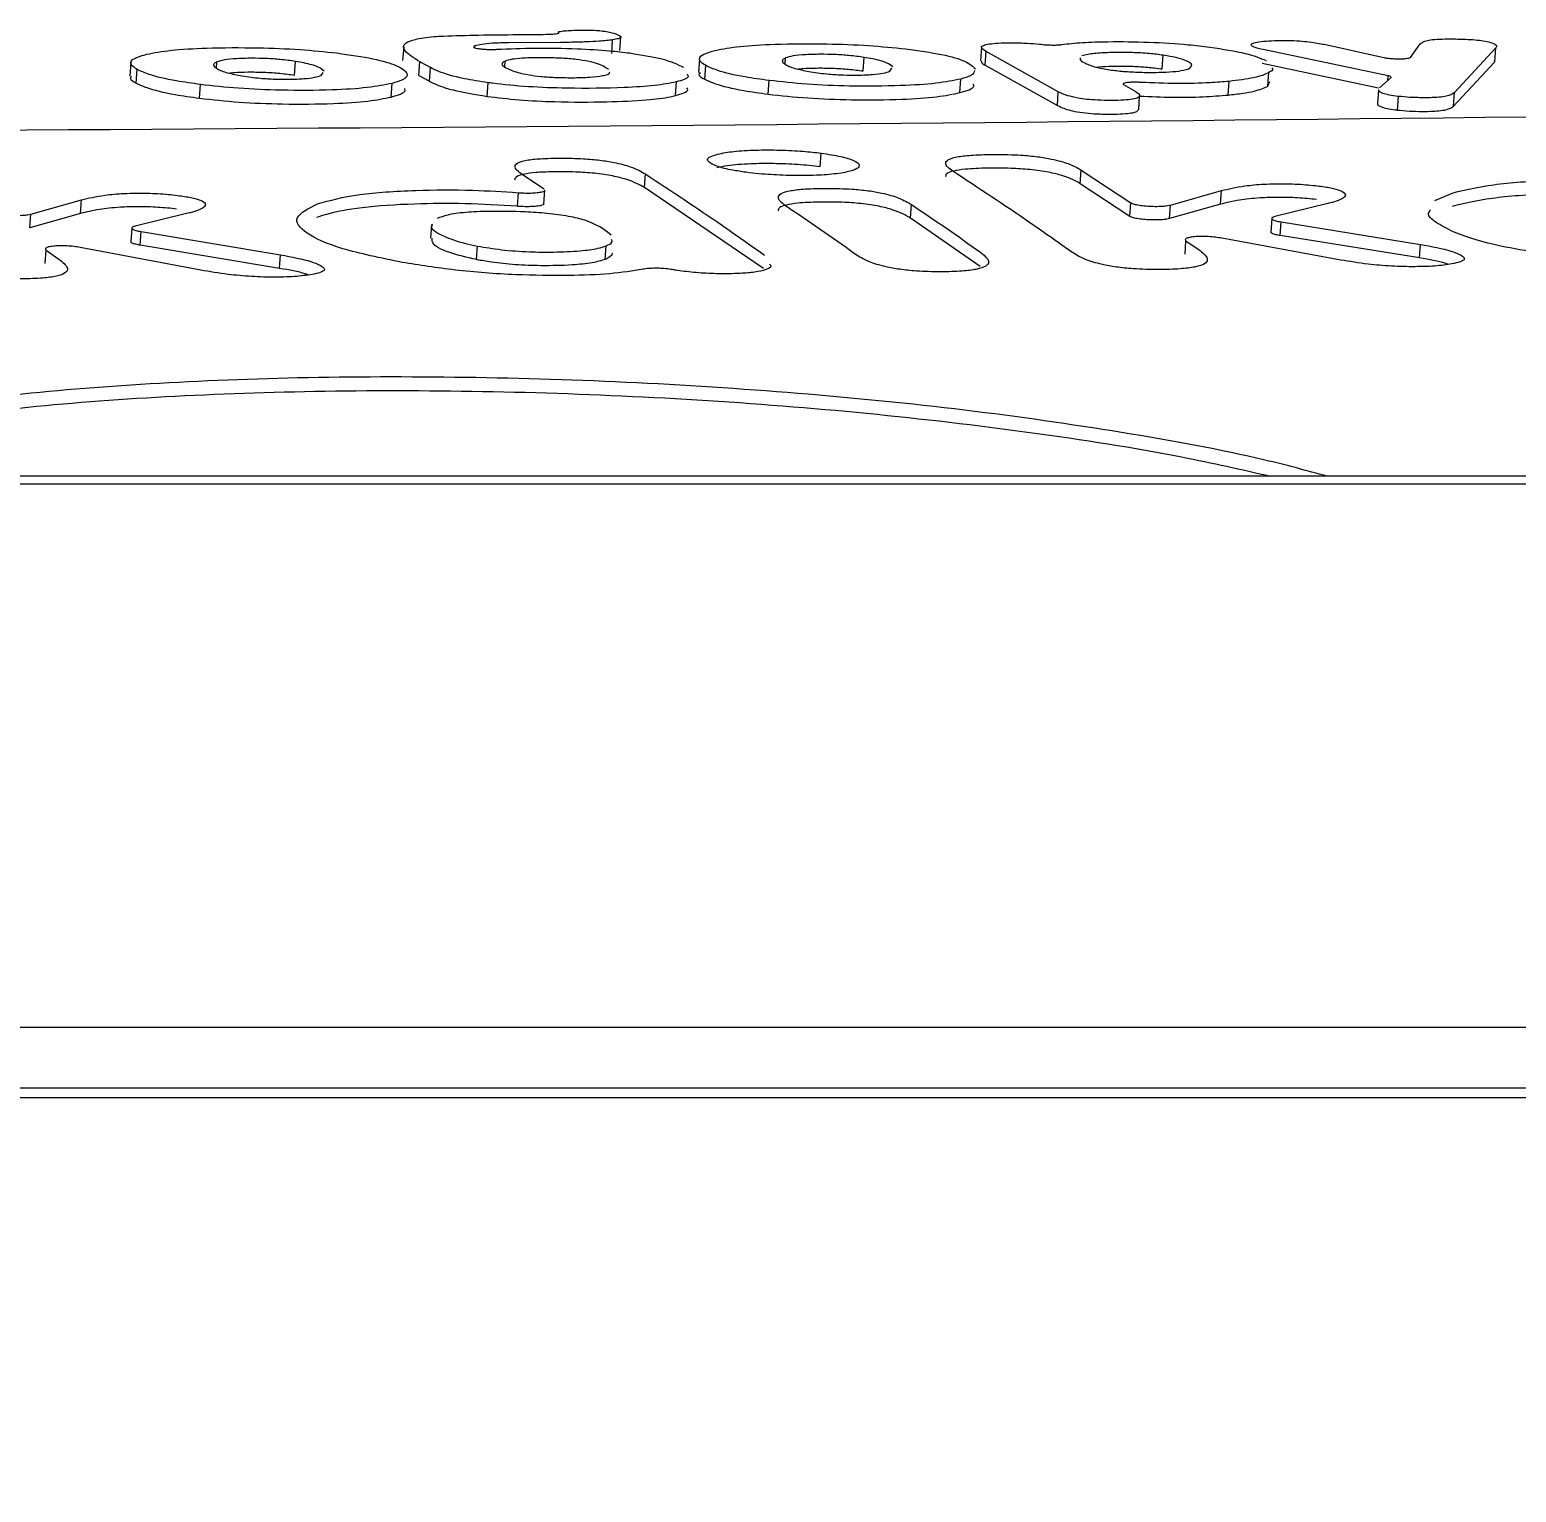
# Model space of a CAD drawing. Header units: millimetres. Extents: x -8327 to 9087, y -6583 to 5996.
# Drawn here: x 5981.99 to 6003.12, y 585.55 to 606.34 of the extents above; entities that cross this region are included whole.
import ezdxf

# ---------------------------------------------------------------- set-up
doc = ezdxf.new("R2010")
doc.units = ezdxf.units.MM
doc.layers.add('DIKOM_ОБЪЕКТ', color=7, linetype='Continuous')
doc.layers.add('DIKOM_РАЗМЕР_ОБЪЕКТА', color=7, linetype='Continuous')
doc.styles.add('style1', font='arial.ttf', dxfattribs={"width": 0.8})
doc.dimstyles.new('1-50', dxfattribs={"dimtxt": 300, "dimasz": 200, "dimexe": 100, "dimexo": 0, "dimgap": 100, "dimtad": 1, "dimtxsty": 'style1', "dimcen": 200, "dimclrd": 7, "dimclre": 7, "dimclrt": 7, "dimadec": 1, "dimazin": 2, "dimtfac": 1, "dimtmove": 0, "dimatfit": 2, "dimfxl": 0, "dimlwd": 25, "dimlwe": 18, "dimarcsym": 0})

# ---------------------------------------------------------------- blocks, each defined once
blk = doc.blocks.new('*D9')
at = {"layer": 'Defpoints', "color": 0, "transparency": 16777216}
for p in [(7087.366, 843.902), (-4957.594, 227.929), (7087.366, -4838.641)]:
    blk.add_point(p, dxfattribs=at)
at = {"layer": 'DIKOM_РАЗМЕР_ОБЪЕКТА', "color": 7, "lineweight": 18, "transparency": 16777216}
for p, q in [((7087.366, 843.902), (7087.366, -4938.641)), ((-4957.594, 227.929), (-4957.594, -4938.641))]:
    blk.add_line(p, q, dxfattribs=at)
at = {"layer": 'DIKOM_РАЗМЕР_ОБЪЕКТА', "color": 7, "lineweight": 25, "transparency": 16777216}
blk.add_line((-4757.594, -4838.641), (6887.366, -4838.641), dxfattribs=at)
at = {"layer": 'DIKOM_РАЗМЕР_ОБЪЕКТА', "color": 7, "transparency": 16777216}
for points in [[(-4757.594, -4805.308), (-4757.594, -4871.975), (-4957.594, -4838.641)], [(6887.366, -4805.308), (6887.366, -4871.975), (7087.366, -4838.641)]]:
    blk.add_solid(points, dxfattribs=at)
at = {"layer": 'DIKOM_РАЗМЕР_ОБЪЕКТА', "color": 7, "transparency": 16777216, "insert": (4098.945, -4585.469), "char_height": 300, "attachment_point": 5, "style": 'style1'}
blk.add_mtext('12040', dxfattribs=at)

msp = doc.modelspace()

# ---------------------------------------------------------------- linework, layer by layer
at = {"layer": 'DIKOM_ОБЪЕКТ', "color": 7, "linetype": 'Continuous', "lineweight": 15}
for p, q in [((5990.26, 606.003), (5990.273, 606.197)), ((5990.377, 606.044), (5990.391, 606.238)), ((5987.303, 606.098), (5987.288, 605.903)), ((5988.314, 606.084), (5988.316, 606.11)), ((5989.525, 606.16), (5988.796, 606.155)), ((5995.518, 606.091), (5995.504, 605.897)), ((5995.566, 605.837), (5995.581, 606.032)), ((5996.608, 605.46), (5995.581, 606.032)), ((6001.296, 605.686), (5999.519, 606.058)), ((6000.471, 606.115), (6001.236, 605.945)), ((6001.615, 605.948), (6001.752, 606.141)), ((6002.827, 606.081), (6002.241, 605.45)), ((6002.813, 605.886), (6002.827, 606.081)), ((5983.426, 605.873), (5983.412, 605.679)), ((5983.502, 605.581), (5983.516, 605.775)), ((5984.642, 605.796), (5984.649, 605.883)), ((5985.75, 605.696), (5985.764, 605.89)), ((5987.517, 605.692), (5987.531, 605.886)), ((5987.682, 605.803), (5987.531, 605.886)), ((5987.668, 605.608), (5987.682, 605.803)), ((5988.741, 605.811), (5988.747, 605.896)), ((5991.508, 605.928), (5991.495, 605.733)), ((5991.585, 605.636), (5991.598, 605.83)), ((5992.725, 605.852), (5992.731, 605.94)), ((5993.833, 605.754), (5993.847, 605.948)), ((5994.212, 605.751), (5994.243, 605.795)), ((5995.566, 605.837), (5996.594, 605.265)), ((5998.085, 605.783), (5998.1, 605.978)), ((5999.505, 605.863), (6001.158, 605.517)), ((6002.227, 605.256), (6002.813, 605.886)), ((6002.813, 605.886), (6002.807, 605.909)), ((5984.4, 605.367), (5984.414, 605.562)), ((5986.13, 605.691), (5986.16, 605.735)), ((5987.126, 605.384), (5987.14, 605.578)), ((5987.517, 605.692), (5987.668, 605.608)), ((5988.488, 605.393), (5988.502, 605.588)), ((5991.166, 605.404), (5991.18, 605.599)), ((5992.483, 605.424), (5992.497, 605.619)), ((5995.209, 605.446), (5995.223, 605.64)), ((5997.536, 605.561), (5997.7, 605.467)), ((5999.021, 605.412), (5999.035, 605.607)), ((5999.585, 605.537), (5999.599, 605.732)), ((5999.585, 605.537), (5999.614, 605.607)), ((6001.339, 605.66), (6001.172, 605.514)), ((6001.291, 605.618), (6001.296, 605.686)), ((6001.339, 605.66), (6001.34, 605.665)), ((5996.594, 605.265), (5996.608, 605.46)), ((5997.75, 605.208), (5997.764, 605.402)), ((6001.158, 605.488), (6001.144, 605.294)), ((6001.428, 605.199), (6001.441, 605.393)), ((6002.227, 605.256), (6002.241, 605.45)), ((5993.225, 604.392), (5993.239, 604.586)), ((5996.92, 604.152), (5996.934, 604.346)), ((5996.934, 604.346), (5997.639, 603.881)), ((5989.299, 604.075), (5988.992, 604.277)), ((5990.726, 604.096), (5990.74, 604.29)), ((5992.416, 602.945), (5990.726, 604.096)), ((5997.625, 603.687), (5996.92, 604.152)), ((5982.002, 603.719), (5982.724, 603.922)), ((5982.71, 603.728), (5982.724, 603.922)), ((5988.919, 603.831), (5988.933, 604.024)), ((5989.296, 603.866), (5989.31, 604.06)), ((5997.625, 603.687), (5997.639, 603.881)), ((5998.203, 603.849), (5998.926, 604.053)), ((5998.912, 603.859), (5998.926, 604.053)), ((6001.958, 603.915), (6002.221, 604.024)), ((5982.71, 603.728), (5981.988, 603.525)), ((5981.988, 603.525), (5982.002, 603.719)), ((5984.236, 603.731), (5983.485, 603.548)), ((5994.509, 603.661), (5994.522, 603.855)), ((5995.499, 602.974), (5994.509, 603.661)), ((5998.912, 603.859), (5998.189, 603.655)), ((5998.189, 603.655), (5998.203, 603.849)), ((6000.438, 603.87), (5999.687, 603.685)), ((5983.439, 603.522), (5983.425, 603.329)), ((5983.559, 603.277), (5983.572, 603.471)), ((5983.572, 603.471), (5985.552, 603.142)), ((5987.699, 603.573), (5987.686, 603.379)), ((5990.202, 603.462), (5990.114, 603.523)), ((5990.253, 603.418), (5990.202, 603.462)), ((5999.641, 603.659), (5999.627, 603.465)), ((5999.76, 603.414), (5999.774, 603.608)), ((5999.774, 603.608), (6001.755, 603.289)), ((5984.422, 602.923), (5982.705, 603.247)), ((5985.538, 602.948), (5983.559, 603.277)), ((5988.339, 603.072), (5988.353, 603.265)), ((5990.169, 603.076), (5990.183, 603.269)), ((5998.409, 603.148), (5998.422, 603.342)), ((5998.422, 603.342), (5998.624, 603.2)), ((6000.625, 603.067), (5998.907, 603.381)), ((6001.741, 603.096), (5999.76, 603.414)), ((6001.741, 603.096), (6001.755, 603.289)), ((5982.207, 603.016), (5982.221, 603.209)), ((5982.221, 603.209), (5982.422, 603.066)), ((5985.538, 602.948), (5985.552, 603.142)), ((6024.794, 599.994), (5959.603, 599.994)), ((6024.893, 599.88), (5959.752, 599.88)), ((5852.742, 592.159), (6131.05, 592.159)), ((6131.049, 591.292), (5853.378, 591.292)), ((6131.049, 591.157), (5853.636, 591.157))]:
    msp.add_line(p, q, dxfattribs=at)
for points, knots in [([(5987.531, 605.886), (5987.447, 605.938), (5987.298, 606.029), (5987.286, 606.137), (5987.449, 606.206), (5987.658, 606.238), (5987.822, 606.249), (5987.867, 606.251)], [0, 0, 0, 0, 0.3654686, 0.650011, 0.7960089, 0.9434514, 1, 1, 1, 1]), ([(5987.867, 606.251), (5988.034, 606.257), (5988.376, 606.267), (5988.832, 606.271), (5989.168, 606.273), (5989.34, 606.276), (5989.431, 606.279), (5989.459, 606.282), (5989.467, 606.283)], [0, 0, 0, 0, 0.320637, 0.659017, 0.827732, 0.929925, 0.980457, 1, 1, 1, 1]), ([(5989.467, 606.283), (5989.482, 606.285), (5989.506, 606.289), (5989.514, 606.299), (5989.49, 606.309), (5989.536, 606.32), (5989.584, 606.324), (5989.614, 606.327)], [0, 0, 0, 0, 0.180777, 0.298697, 0.531334, 0.703003, 1, 1, 1, 1]), ([(5989.614, 606.327), (5989.682, 606.331), (5989.782, 606.337), (5989.935, 606.337), (5990.044, 606.332), (5990.147, 606.322), (5990.258, 606.302), (5990.326, 606.279), (5990.381, 606.255), (5990.4, 606.234), (5990.359, 606.213), (5990.301, 606.203), (5990.273, 606.197)], [0, 0, 0, 0, 0.154485, 0.231514, 0.297137, 0.362525, 0.450249, 0.610236, 0.682862, 0.793088, 0.900867, 1, 1, 1, 1]), ([(5990.273, 606.197), (5990.245, 606.193), (5990.188, 606.185), (5990.063, 606.175), (5989.959, 606.17), (5989.896, 606.168)], [0, 0, 0, 0, 0.279633, 0.558663, 1, 1, 1, 1]), ([(6001.752, 606.141), (6001.767, 606.154), (6001.79, 606.175), (6001.892, 606.197), (6002.023, 606.209), (6002.212, 606.21), (6002.4, 606.207), (6002.567, 606.195), (6002.689, 606.178), (6002.792, 606.151), (6002.85, 606.117), (6002.834, 606.092), (6002.827, 606.081)], [0, 0, 0, 0, 0.1461, 0.226016, 0.306738, 0.393002, 0.509498, 0.578174, 0.646992, 0.735711, 0.87263, 1, 1, 1, 1]), ([(5983.516, 605.775), (5983.484, 605.797), (5983.4, 605.853), (5983.435, 605.93), (5983.589, 605.975), (5983.649, 605.992)], [0, 0, 0, 0, 0.272843, 0.718119, 1, 1, 1, 1]), ([(5983.649, 605.992), (5983.756, 606.013), (5983.97, 606.054), (5984.537, 606.086), (5985.174, 606.089), (5985.835, 606.064), (5986.183, 606.028), (5986.355, 606.01)], [0, 0, 0, 0, 0.191473, 0.38329, 0.626817, 0.815859, 1, 1, 1, 1]), ([(5986.355, 606.01), (5986.538, 605.984), (5986.902, 605.932), (5987.228, 605.829), (5987.383, 605.724), (5987.331, 605.636), (5987.19, 605.594), (5987.14, 605.578)], [0, 0, 0, 0, 0.216479, 0.432715, 0.66817, 0.881493, 1, 1, 1, 1]), ([(5988.297, 606.097), (5988.297, 606.096), (5988.294, 606.093), (5988.308, 606.085), (5988.344, 606.076), (5988.4, 606.067), (5988.468, 606.062), (5988.54, 606.059), (5988.594, 606.06), (5988.62, 606.062), (5988.627, 606.062)], [0, 0, 0, 0, 0.020849, 0.175524, 0.330732, 0.485669, 0.64009, 0.794369, 0.946311, 1, 1, 1, 1]), ([(5988.316, 606.11), (5988.315, 606.109), (5988.312, 606.108), (5988.307, 606.106), (5988.304, 606.104), (5988.302, 606.103)], [0, 0, 0, 0, 0.251685, 0.502884, 1, 1, 1, 1]), ([(5988.796, 606.155), (5988.717, 606.153), (5988.571, 606.151), (5988.402, 606.134), (5988.345, 606.118), (5988.316, 606.11)], [0, 0, 0, 0, 0.372422, 0.682059, 1, 1, 1, 1]), ([(5988.627, 606.062), (5988.806, 606.07), (5989.162, 606.084), (5989.727, 606.075), (5990.196, 606.048), (5990.425, 606.021), (5990.519, 606.01)], [0, 0, 0, 0, 0.300255, 0.597489, 0.834475, 1, 1, 1, 1]), ([(5989.896, 606.168), (5989.863, 606.166), (5989.798, 606.164), (5989.674, 606.161), (5989.582, 606.16), (5989.525, 606.16)], [0, 0, 0, 0, 0.275213, 0.55088, 1, 1, 1, 1]), ([(5990.519, 606.01), (5990.678, 605.984), (5991.048, 605.924), (5991.196, 605.849), (5991.28, 605.807)], [0, 0, 0, 0, 0.4274819, 1, 1, 1, 1]), ([(5991.598, 605.83), (5991.567, 605.851), (5991.482, 605.907), (5991.517, 605.984), (5991.672, 606.029), (5991.732, 606.047)], [0, 0, 0, 0, 0.2728, 0.718056, 1, 1, 1, 1]), ([(5991.732, 606.047), (5991.839, 606.067), (5992.053, 606.108), (5992.619, 606.141), (5993.256, 606.145), (5993.917, 606.121), (5994.266, 606.086), (5994.438, 606.068)], [0, 0, 0, 0, 0.191451, 0.383124, 0.626649, 0.815693, 1, 1, 1, 1]), ([(5993.847, 605.948), (5993.779, 605.958), (5993.654, 605.975), (5993.43, 605.989), (5993.216, 605.993), (5993.005, 605.987), (5992.823, 605.969), (5992.762, 605.95), (5992.731, 605.94)], [0, 0, 0, 0, 0.185535, 0.335207, 0.484748, 0.646338, 0.820448, 1, 1, 1, 1]), ([(5994.438, 606.068), (5994.62, 606.043), (5994.983, 605.992), (5995.321, 605.89), (5995.393, 605.819), (5995.431, 605.783)], [0, 0, 0, 0, 0.324063, 0.64764, 1, 1, 1, 1]), ([(5995.581, 606.032), (5995.548, 606.052), (5995.502, 606.082), (5995.534, 606.118), (5995.615, 606.139), (5995.762, 606.152), (5995.95, 606.157), (5996.158, 606.151), (5996.3, 606.14), (5996.366, 606.133), (5996.379, 606.131)], [0, 0, 0, 0, 0.261932, 0.378413, 0.496001, 0.597876, 0.727018, 0.859311, 0.971577, 1, 1, 1, 1]), ([(5996.379, 606.131), (5996.4, 606.129), (5996.442, 606.125), (5996.515, 606.123), (5996.583, 606.123), (5996.63, 606.126), (5996.651, 606.129), (5996.657, 606.13)], [0, 0, 0, 0, 0.226681, 0.454871, 0.682532, 0.908045, 1, 1, 1, 1]), ([(5996.657, 606.13), (5996.749, 606.141), (5996.933, 606.162), (5997.371, 606.174), (5997.893, 606.169), (5998.402, 606.137), (5998.662, 606.105), (5998.762, 606.093)], [0, 0, 0, 0, 0.1721923, 0.3435347, 0.5967337, 0.8450979, 1, 1, 1, 1]), ([(5998.1, 605.978), (5998.035, 605.987), (5997.905, 606.004), (5997.671, 606.017), (5997.438, 606.019), (5997.213, 606.012), (5997.031, 605.994), (5996.969, 605.975), (5996.943, 605.968)], [0, 0, 0, 0, 0.170832, 0.342637, 0.490694, 0.667396, 0.860446, 1, 1, 1, 1]), ([(5998.762, 606.093), (5998.945, 606.065), (5999.311, 606.008), (5999.477, 605.938), (5999.56, 605.903)], [0, 0, 0, 0, 0.500613, 1, 1, 1, 1]), ([(5999.519, 606.058), (5999.472, 606.069), (5999.384, 606.091), (5999.337, 606.123), (5999.366, 606.15), (5999.453, 606.17), (5999.59, 606.184), (5999.707, 606.187), (5999.762, 606.188)], [0, 0, 0, 0, 0.214069, 0.398226, 0.548324, 0.69821, 0.856997, 1, 1, 1, 1]), ([(5999.762, 606.188), (5999.798, 606.188), (5999.888, 606.188), (6000.037, 606.183), (6000.13, 606.173), (6000.175, 606.168)], [0, 0, 0, 0, 0.2602835, 0.6436139, 1, 1, 1, 1]), ([(6000.175, 606.168), (6000.215, 606.163), (6000.291, 606.152), (6000.385, 606.133), (6000.442, 606.121), (6000.471, 606.115)], [0, 0, 0, 0, 0.346262, 0.672363, 1, 1, 1, 1]), ([(5984.414, 605.562), (5984.297, 605.578), (5983.999, 605.62), (5983.687, 605.695), (5983.567, 605.752), (5983.516, 605.775)], [0, 0, 0, 0, 0.274972, 0.695128, 1, 1, 1, 1]), ([(5984.649, 605.883), (5984.633, 605.875), (5984.601, 605.858), (5984.597, 605.825), (5984.633, 605.8), (5984.655, 605.784)], [0, 0, 0, 0, 0.278916, 0.55392, 1, 1, 1, 1]), ([(5985.764, 605.89), (5985.696, 605.9), (5985.572, 605.918), (5985.347, 605.932), (5985.133, 605.936), (5984.922, 605.931), (5984.74, 605.913), (5984.68, 605.893), (5984.649, 605.883)], [0, 0, 0, 0, 0.185494, 0.335173, 0.484721, 0.646303, 0.820461, 1, 1, 1, 1]), ([(5984.655, 605.784), (5984.674, 605.775), (5984.713, 605.756), (5984.818, 605.721), (5984.935, 605.698), (5985.008, 605.684)], [0, 0, 0, 0, 0.27283, 0.54608, 1, 1, 1, 1]), ([(5986.171, 605.751), (5986.148, 605.772), (5986.104, 605.812), (5985.94, 605.86), (5985.805, 605.883), (5985.764, 605.89)], [0, 0, 0, 0, 0.426702, 0.826572, 1, 1, 1, 1]), ([(5988.502, 605.588), (5988.384, 605.606), (5988.081, 605.654), (5987.827, 605.731), (5987.719, 605.785), (5987.682, 605.803)], [0, 0, 0, 0, 0.295109, 0.75986, 1, 1, 1, 1]), ([(5988.747, 605.896), (5988.731, 605.887), (5988.7, 605.871), (5988.696, 605.839), (5988.731, 605.816), (5988.753, 605.801)], [0, 0, 0, 0, 0.285987, 0.553701, 1, 1, 1, 1]), ([(5990.216, 605.775), (5990.176, 605.802), (5990.117, 605.842), (5989.939, 605.891), (5989.766, 605.919), (5989.55, 605.937), (5989.294, 605.944), (5989.054, 605.941), (5988.866, 605.926), (5988.784, 605.909), (5988.754, 605.898), (5988.747, 605.896)], [0, 0, 0, 0, 0.245621, 0.360542, 0.45742, 0.555037, 0.658929, 0.792778, 0.882335, 0.971946, 1, 1, 1, 1]), ([(5988.753, 605.801), (5988.802, 605.777), (5988.876, 605.742), (5989.064, 605.7), (5989.245, 605.676), (5989.464, 605.661), (5989.708, 605.657), (5989.953, 605.664), (5990.098, 605.681), (5990.154, 605.693), (5990.166, 605.695)], [0, 0, 0, 0, 0.24118, 0.362706, 0.465782, 0.569097, 0.697224, 0.832004, 0.964252, 1, 1, 1, 1]), ([(5992.497, 605.619), (5992.379, 605.635), (5992.081, 605.676), (5991.769, 605.751), (5991.649, 605.807), (5991.598, 605.83)], [0, 0, 0, 0, 0.2748814, 0.695196, 1, 1, 1, 1]), ([(5992.731, 605.94), (5992.716, 605.931), (5992.684, 605.914), (5992.68, 605.881), (5992.716, 605.856), (5992.738, 605.841)], [0, 0, 0, 0, 0.278909, 0.553893, 1, 1, 1, 1]), ([(5992.738, 605.841), (5992.757, 605.832), (5992.796, 605.813), (5992.901, 605.778), (5993.018, 605.756), (5993.09, 605.742)], [0, 0, 0, 0, 0.272837, 0.54609, 1, 1, 1, 1]), ([(5992.903, 605.782), (5992.928, 605.784), (5993, 605.793), (5993.175, 605.798), (5993.398, 605.796), (5993.639, 605.781), (5993.767, 605.763), (5993.833, 605.754)], [0, 0, 0, 0, 0.10396, 0.307318, 0.53076, 0.758985, 1, 1, 1, 1]), ([(5994.254, 605.811), (5994.231, 605.831), (5994.187, 605.871), (5994.023, 605.919), (5993.888, 605.941), (5993.847, 605.948)], [0, 0, 0, 0, 0.426654, 0.826596, 1, 1, 1, 1]), ([(5995.512, 605.897), (5995.515, 605.883), (5995.518, 605.864), (5995.554, 605.844), (5995.566, 605.837)], [0, 0, 0, 0, 0.671872, 1, 1, 1, 1]), ([(5996.921, 605.939), (5996.919, 605.936), (5996.9, 605.913), (5996.95, 605.887), (5996.996, 605.864)], [0, 0, 0, 0, 0.093672, 1, 1, 1, 1]), ([(5996.996, 605.864), (5997.015, 605.854), (5997.053, 605.835), (5997.155, 605.803), (5997.269, 605.783), (5997.338, 605.771)], [0, 0, 0, 0, 0.2888268, 0.5721661, 1, 1, 1, 1]), ([(5997.143, 605.81), (5997.2, 605.814), (5997.324, 605.823), (5997.55, 605.825), (5997.778, 605.817), (5997.958, 605.802), (5998.049, 605.788), (5998.085, 605.783)], [0, 0, 0, 0, 0.208298, 0.450583, 0.657876, 0.865657, 1, 1, 1, 1]), ([(5997.338, 605.771), (5997.402, 605.763), (5997.529, 605.747), (5997.78, 605.734), (5998.024, 605.733), (5998.245, 605.743), (5998.388, 605.762), (5998.437, 605.778), (5998.458, 605.785)], [0, 0, 0, 0, 0.167345, 0.3352114, 0.5391226, 0.705786, 0.8733605, 1, 1, 1, 1]), ([(5998.458, 605.785), (5998.482, 605.803), (5998.536, 605.844), (5998.425, 605.906), (5998.257, 605.953), (5998.134, 605.972), (5998.1, 605.978)], [0, 0, 0, 0, 0.283587, 0.639536, 0.900203, 1, 1, 1, 1]), ([(5999.641, 605.801), (5999.647, 605.795), (5999.671, 605.771), (5999.63, 605.749), (5999.599, 605.732)], [0, 0, 0, 0, 0.231738, 1, 1, 1, 1]), ([(6001.236, 605.945), (6001.252, 605.942), (6001.283, 605.936), (6001.35, 605.93), (6001.421, 605.927), (6001.491, 605.927), (6001.551, 605.931), (6001.595, 605.937), (6001.612, 605.944), (6001.615, 605.948), (6001.615, 605.948)], [0, 0, 0, 0, 0.139119, 0.279714, 0.419806, 0.558376, 0.697272, 0.835698, 0.974899, 1, 1, 1, 1]), ([(5983.433, 605.677), (5983.426, 605.669), (5983.398, 605.638), (5983.458, 605.605), (5983.502, 605.581)], [0, 0, 0, 0, 0.262383, 1, 1, 1, 1]), ([(5983.502, 605.581), (5983.547, 605.56), (5983.664, 605.504), (5983.97, 605.428), (5984.281, 605.384), (5984.4, 605.367)], [0, 0, 0, 0, 0.27427, 0.721855, 1, 1, 1, 1]), ([(5987.14, 605.578), (5987.032, 605.556), (5986.816, 605.513), (5986.25, 605.478), (5985.612, 605.475), (5984.946, 605.502), (5984.591, 605.542), (5984.414, 605.562)], [0, 0, 0, 0, 0.191344, 0.383092, 0.622006, 0.812535, 1, 1, 1, 1]), ([(5984.818, 605.725), (5984.843, 605.728), (5984.916, 605.737), (5985.092, 605.741), (5985.315, 605.739), (5985.556, 605.723), (5985.684, 605.705), (5985.75, 605.696)], [0, 0, 0, 0, 0.107063, 0.309755, 0.532423, 0.75987, 1, 1, 1, 1]), ([(5985.008, 605.684), (5985.09, 605.672), (5985.228, 605.652), (5985.472, 605.637), (5985.688, 605.635), (5985.891, 605.643), (5986.051, 605.663), (5986.103, 605.682), (5986.13, 605.691)], [0, 0, 0, 0, 0.219571, 0.366015, 0.512047, 0.678116, 0.835799, 1, 1, 1, 1]), ([(5987.668, 605.608), (5987.714, 605.586), (5987.8, 605.544), (5988.039, 605.468), (5988.313, 605.423), (5988.488, 605.393)], [0, 0, 0, 0, 0.293321, 0.549713, 1, 1, 1, 1]), ([(5991.18, 605.599), (5991.085, 605.58), (5990.896, 605.543), (5990.35, 605.51), (5989.728, 605.502), (5989.069, 605.526), (5988.695, 605.561), (5988.524, 605.585), (5988.502, 605.588)], [0, 0, 0, 0, 0.17018, 0.3399, 0.616109, 0.794902, 0.974686, 1, 1, 1, 1]), ([(5990.166, 605.695), (5990.196, 605.704), (5990.24, 605.718), (5990.229, 605.734), (5990.226, 605.739)], [0, 0, 0, 0, 0.6746582, 1, 1, 1, 1]), ([(5991.328, 605.709), (5991.339, 605.696), (5991.373, 605.656), (5991.259, 605.622), (5991.18, 605.599)], [0, 0, 0, 0, 0.313772, 1, 1, 1, 1]), ([(5991.516, 605.731), (5991.509, 605.723), (5991.48, 605.693), (5991.54, 605.66), (5991.585, 605.636)], [0, 0, 0, 0, 0.262316, 1, 1, 1, 1]), ([(5991.585, 605.636), (5991.629, 605.615), (5991.747, 605.559), (5992.053, 605.484), (5992.364, 605.441), (5992.483, 605.424)], [0, 0, 0, 0, 0.274313, 0.721927, 1, 1, 1, 1]), ([(5995.223, 605.64), (5995.116, 605.618), (5994.9, 605.574), (5994.333, 605.539), (5993.695, 605.534), (5993.029, 605.561), (5992.674, 605.6), (5992.497, 605.619)], [0, 0, 0, 0, 0.191293, 0.383005, 0.621878, 0.812529, 1, 1, 1, 1]), ([(5993.09, 605.742), (5993.173, 605.73), (5993.311, 605.71), (5993.555, 605.696), (5993.771, 605.694), (5993.974, 605.702), (5994.133, 605.722), (5994.186, 605.741), (5994.212, 605.751)], [0, 0, 0, 0, 0.21959, 0.366026, 0.512377, 0.678108, 0.835762, 1, 1, 1, 1]), ([(5995.209, 605.446), (5995.303, 605.474), (5995.428, 605.511), (5995.404, 605.556), (5995.397, 605.567)], [0, 0, 0, 0, 0.752008, 1, 1, 1, 1]), ([(5995.416, 605.762), (5995.41, 605.736), (5995.402, 605.692), (5995.276, 605.655), (5995.223, 605.64)], [0, 0, 0, 0, 0.584271, 1, 1, 1, 1]), ([(5997.781, 605.592), (5997.758, 605.593), (5997.711, 605.596), (5997.642, 605.594), (5997.584, 605.59), (5997.544, 605.583), (5997.525, 605.573), (5997.529, 605.566), (5997.535, 605.562), (5997.536, 605.561)], [0, 0, 0, 0, 0.163636, 0.327606, 0.49163, 0.655172, 0.819811, 0.985404, 1, 1, 1, 1]), ([(5999.035, 605.607), (5998.947, 605.599), (5998.73, 605.581), (5998.294, 605.57), (5997.954, 605.585), (5997.781, 605.592)], [0, 0, 0, 0, 0.247964, 0.61633, 1, 1, 1, 1]), ([(5999.599, 605.732), (5999.573, 605.718), (5999.521, 605.692), (5999.355, 605.646), (5999.16, 605.622), (5999.035, 605.607)], [0, 0, 0, 0, 0.264441, 0.525824, 1, 1, 1, 1]), ([(6001.34, 605.67), (6001.334, 605.673), (6001.326, 605.679), (6001.304, 605.684), (6001.296, 605.686)], [0, 0, 0, 0, 0.6426071, 1, 1, 1, 1]), ([(6031.697, 605.475), (6019.059, 605.296), (5993.785, 604.936), (5955.895, 604.788), (5918.022, 604.947), (5892.793, 605.314), (5880.179, 605.497)], [0, 0, 0, 0, 0.249967, 0.49993, 0.749966, 1, 1, 1, 1]), ([(5984.4, 605.367), (5984.584, 605.347), (5984.952, 605.306), (5985.632, 605.28), (5986.27, 605.285), (5986.817, 605.321), (5987.025, 605.363), (5987.126, 605.384)], [0, 0, 0, 0, 0.194962, 0.39024, 0.628854, 0.818564, 1, 1, 1, 1]), ([(5987.126, 605.384), (5987.22, 605.412), (5987.345, 605.45), (5987.32, 605.494), (5987.314, 605.505)], [0, 0, 0, 0, 0.752064, 1, 1, 1, 1]), ([(5988.488, 605.393), (5988.636, 605.375), (5988.933, 605.34), (5989.538, 605.311), (5990.164, 605.311), (5990.737, 605.336), (5991.037, 605.374), (5991.142, 605.399), (5991.166, 605.404)], [0, 0, 0, 0, 0.166599, 0.333061, 0.577755, 0.785332, 0.951582, 1, 1, 1, 1]), ([(5991.166, 605.404), (5991.253, 605.431), (5991.365, 605.465), (5991.334, 605.505), (5991.328, 605.514)], [0, 0, 0, 0, 0.7763626, 1, 1, 1, 1]), ([(5992.483, 605.424), (5992.667, 605.404), (5993.035, 605.365), (5993.715, 605.339), (5994.353, 605.346), (5994.901, 605.382), (5995.108, 605.425), (5995.209, 605.446)], [0, 0, 0, 0, 0.194966, 0.390385, 0.628977, 0.818656, 1, 1, 1, 1]), ([(5997.7, 605.467), (5997.733, 605.445), (5997.78, 605.413), (5997.749, 605.374), (5997.675, 605.352), (5997.537, 605.338), (5997.362, 605.334), (5997.177, 605.337), (5997.01, 605.35), (5996.86, 605.372), (5996.709, 605.409), (5996.646, 605.44), (5996.608, 605.46)], [0, 0, 0, 0, 0.19045, 0.269776, 0.349964, 0.42035, 0.503975, 0.592267, 0.660082, 0.72752, 0.834044, 1, 1, 1, 1]), ([(5997.767, 605.398), (5997.921, 605.391), (5998.227, 605.377), (5998.67, 605.384), (5998.907, 605.403), (5999.021, 605.412)], [0, 0, 0, 0, 0.3414, 0.680937, 1, 1, 1, 1]), ([(5999.021, 605.412), (5999.093, 605.42), (5999.234, 605.436), (5999.449, 605.476), (5999.531, 605.513), (5999.585, 605.537)], [0, 0, 0, 0, 0.26479, 0.517416, 1, 1, 1, 1]), ([(6001.441, 605.393), (6001.395, 605.399), (6001.303, 605.411), (6001.205, 605.439), (6001.155, 605.466), (6001.163, 605.483), (6001.166, 605.488)], [0, 0, 0, 0, 0.24561, 0.49086, 0.843894, 1, 1, 1, 1]), ([(6002.241, 605.45), (6002.221, 605.434), (6002.192, 605.411), (6002.082, 605.387), (6001.965, 605.375), (6001.8, 605.373), (6001.618, 605.376), (6001.496, 605.388), (6001.441, 605.393)], [0, 0, 0, 0, 0.281058, 0.413923, 0.548265, 0.66325, 0.851223, 1, 1, 1, 1]), ([(5996.594, 605.265), (5996.638, 605.243), (5996.702, 605.211), (5996.869, 605.173), (5997.026, 605.152), (5997.217, 605.141), (5997.399, 605.14), (5997.56, 605.146), (5997.667, 605.16), (5997.738, 605.18), (5997.744, 605.198), (5997.747, 605.208)], [0, 0, 0, 0, 0.233239, 0.336141, 0.440201, 0.530322, 0.643841, 0.735501, 0.813064, 0.890479, 1, 1, 1, 1]), ([(6001.146, 605.294), (6001.145, 605.292), (6001.138, 605.278), (6001.172, 605.252), (6001.267, 605.222), (6001.362, 605.206), (6001.418, 605.2), (6001.428, 605.199)], [0, 0, 0, 0, 0.044647, 0.441115, 0.713388, 0.95329, 1, 1, 1, 1]), ([(6001.428, 605.199), (6001.483, 605.194), (6001.595, 605.183), (6001.772, 605.179), (6001.929, 605.18), (6002.057, 605.191), (6002.175, 605.215), (6002.206, 605.24), (6002.227, 605.256)], [0, 0, 0, 0, 0.152818, 0.305221, 0.446403, 0.561009, 0.708861, 1, 1, 1, 1]), ([(5988.992, 604.277), (5988.937, 604.318), (5988.859, 604.377), (5988.91, 604.448), (5989.03, 604.487), (5989.254, 604.511), (5989.537, 604.518), (5989.833, 604.511), (5990.097, 604.488), (5990.337, 604.449), (5990.578, 604.382), (5990.679, 604.325), (5990.74, 604.29)], [0, 0, 0, 0, 0.1955764, 0.2749722, 0.3551384, 0.4261794, 0.5089552, 0.5960735, 0.6619722, 0.7276724, 0.8351129, 1, 1, 1, 1]), ([(5991.665, 604.443), (5991.649, 604.455), (5991.609, 604.487), (5991.636, 604.534), (5991.728, 604.561), (5991.769, 604.573)], [0, 0, 0, 0, 0.266256, 0.667048, 1, 1, 1, 1]), ([(5991.769, 604.573), (5991.839, 604.587), (5991.979, 604.615), (5992.3, 604.632), (5992.643, 604.633), (5992.972, 604.617), (5993.155, 604.596), (5993.239, 604.586)], [0, 0, 0, 0, 0.2141004, 0.4290851, 0.6373088, 0.834837, 1, 1, 1, 1]), ([(5993.239, 604.586), (5993.337, 604.571), (5993.532, 604.541), (5993.711, 604.483), (5993.794, 604.422), (5993.763, 604.365), (5993.615, 604.315), (5993.371, 604.28), (5993.044, 604.266), (5992.699, 604.269), (5992.393, 604.287), (5992.229, 604.307), (5992.169, 604.314)], [0, 0, 0, 0, 0.10555, 0.211374, 0.316585, 0.419164, 0.521563, 0.632067, 0.732074, 0.83784, 0.940033, 1, 1, 1, 1]), ([(5995.109, 604.328), (5995.057, 604.368), (5994.982, 604.425), (5995.032, 604.496), (5995.165, 604.538), (5995.407, 604.563), (5995.718, 604.571), (5996.043, 604.563), (5996.319, 604.537), (5996.561, 604.496), (5996.784, 604.431), (5996.88, 604.376), (5996.934, 604.346)], [0, 0, 0, 0, 0.182826, 0.266414, 0.350954, 0.42338, 0.514619, 0.610539, 0.676833, 0.742869, 0.855538, 1, 1, 1, 1]), ([(5990.726, 604.096), (5990.655, 604.137), (5990.552, 604.194), (5990.283, 604.263), (5990.034, 604.301), (5989.729, 604.321), (5989.438, 604.323), (5989.182, 604.313), (5989.007, 604.289), (5988.892, 604.253), (5988.882, 604.222), (5988.877, 604.203)], [0, 0, 0, 0, 0.235591, 0.33792, 0.441284, 0.531144, 0.640529, 0.732807, 0.810693, 0.888383, 1, 1, 1, 1]), ([(5992.169, 604.314), (5992.104, 604.324), (5991.945, 604.347), (5991.763, 604.392), (5991.696, 604.426), (5991.665, 604.443)], [0, 0, 0, 0, 0.272483, 0.663224, 1, 1, 1, 1]), ([(5993.225, 604.392), (5993.12, 604.404), (5992.911, 604.427), (5992.558, 604.44), (5992.209, 604.436), (5991.925, 604.415), (5991.803, 604.389), (5991.755, 604.379)], [0, 0, 0, 0, 0.2040239, 0.4086451, 0.6092927, 0.8480748, 1, 1, 1, 1]), ([(5996.92, 604.152), (5996.85, 604.191), (5996.747, 604.248), (5996.479, 604.316), (5996.224, 604.354), (5995.913, 604.374), (5995.592, 604.375), (5995.3, 604.363), (5995.111, 604.333), (5995.008, 604.296), (5995.007, 604.266), (5995.006, 604.25)], [0, 0, 0, 0, 0.225246, 0.326524, 0.428924, 0.517166, 0.62695, 0.742744, 0.824471, 0.90601, 1, 1, 1, 1]), ([(5996.799, 603.18), (5996.601, 603.32), (5996.039, 603.717), (5995.474, 604.088), (5995.109, 604.328)], [0, 0, 0, 0, 0.352047, 1, 1, 1, 1]), ([(5990.74, 604.29), (5991.105, 604.049), (5991.669, 603.677), (5992.231, 603.279), (5992.43, 603.138)], [0, 0, 0, 0, 0.647423, 1, 1, 1, 1]), ([(5992.73, 603.838), (5992.679, 603.879), (5992.604, 603.939), (5992.653, 604.012), (5992.783, 604.055), (5993.021, 604.081), (5993.324, 604.088), (5993.643, 604.08), (5993.912, 604.054), (5994.151, 604.012), (5994.372, 603.944), (5994.468, 603.887), (5994.522, 603.855)], [0, 0, 0, 0, 0.184513, 0.267735, 0.35185, 0.424288, 0.514418, 0.608928, 0.674816, 0.740479, 0.853176, 1, 1, 1, 1]), ([(5998.926, 604.053), (5999.026, 604.078), (5999.185, 604.117), (5999.524, 604.149), (5999.844, 604.155), (6000.112, 604.141), (6000.248, 604.126), (6000.292, 604.122)], [0, 0, 0, 0, 0.339479, 0.539114, 0.740264, 0.915936, 1, 1, 1, 1]), ([(6000.292, 604.122), (6000.358, 604.113), (6000.491, 604.095), (6000.631, 604.054), (6000.701, 604.005), (6000.673, 603.941), (6000.546, 603.897), (6000.449, 603.872), (6000.438, 603.87)], [0, 0, 0, 0, 0.139271, 0.279199, 0.445519, 0.65281, 0.960095, 1, 1, 1, 1]), ([(6002.221, 604.024), (6002.396, 604.065), (6002.746, 604.148), (6003.671, 604.215), (6004.709, 604.225), (6005.782, 604.181), (6006.346, 604.11), (6006.623, 604.076)], [0, 0, 0, 0, 0.1917197, 0.383738, 0.6281567, 0.8174264, 1, 1, 1, 1]), ([(5982.724, 603.922), (5982.824, 603.946), (5982.983, 603.985), (5983.322, 604.016), (5983.642, 604.02), (5983.91, 604.006), (5984.046, 603.99), (5984.09, 603.985)], [0, 0, 0, 0, 0.3394938, 0.5391368, 0.7402922, 0.9159628, 1, 1, 1, 1]), ([(5984.09, 603.985), (5984.156, 603.976), (5984.289, 603.957), (5984.429, 603.916), (5984.499, 603.866), (5984.47, 603.802), (5984.345, 603.758), (5984.247, 603.734), (5984.236, 603.731)], [0, 0, 0, 0, 0.1390169, 0.2789359, 0.4451917, 0.6524903, 0.9596865, 1, 1, 1, 1]), ([(5988.919, 603.831), (5988.671, 603.846), (5988.175, 603.876), (5987.4, 603.867), (5986.692, 603.82), (5986.271, 603.741), (5986.11, 603.686), (5986.065, 603.671)], [0, 0, 0, 0, 0.210552, 0.419973, 0.671233, 0.907924, 1, 1, 1, 1]), ([(5986.079, 603.865), (5986.254, 603.914), (5986.582, 604.006), (5987.422, 604.062), (5988.222, 604.07), (5988.716, 604.038), (5988.933, 604.024)], [0, 0, 0, 0, 0.309802, 0.579318, 0.815156, 1, 1, 1, 1]), ([(5988.933, 604.024), (5988.967, 604.022), (5989.035, 604.018), (5989.136, 604.019), (5989.223, 604.026), (5989.282, 604.038), (5989.311, 604.05), (5989.307, 604.058), (5989.306, 604.06)], [0, 0, 0, 0, 0.187181, 0.374464, 0.561977, 0.749116, 0.936878, 1, 1, 1, 1]), ([(5994.509, 603.661), (5994.438, 603.702), (5994.336, 603.761), (5994.07, 603.832), (5993.82, 603.871), (5993.515, 603.891), (5993.201, 603.893), (5992.917, 603.88), (5992.731, 603.85), (5992.629, 603.812), (5992.628, 603.781), (5992.627, 603.765)], [0, 0, 0, 0, 0.228565, 0.329505, 0.431494, 0.519746, 0.628376, 0.742473, 0.823942, 0.905104, 1, 1, 1, 1]), ([(5997.639, 603.881), (5997.642, 603.879), (5997.655, 603.871), (5997.698, 603.858), (5997.779, 603.843), (5997.878, 603.833), (5997.983, 603.829), (5998.081, 603.831), (5998.158, 603.838), (5998.19, 603.846), (5998.203, 603.849)], [0, 0, 0, 0, 0.0449654, 0.1875944, 0.3301762, 0.4724459, 0.614477, 0.7552933, 0.8966713, 1, 1, 1, 1]), ([(6000.278, 603.928), (6000.19, 603.936), (6000.015, 603.954), (5999.73, 603.96), (5999.436, 603.951), (5999.143, 603.917), (5998.994, 603.88), (5998.912, 603.859)], [0, 0, 0, 0, 0.1631699, 0.3269953, 0.4883024, 0.7154672, 1, 1, 1, 1]), ([(6006.609, 603.882), (6006.325, 603.917), (6005.756, 603.988), (6004.676, 604.032), (6003.643, 604.021), (6002.726, 603.953), (6002.38, 603.871), (6002.207, 603.83)], [0, 0, 0, 0, 0.18723, 0.37472, 0.619926, 0.810581, 1, 1, 1, 1]), ([(5981.438, 603.754), (5981.441, 603.752), (5981.455, 603.744), (5981.497, 603.73), (5981.578, 603.715), (5981.676, 603.705), (5981.781, 603.7), (5981.88, 603.702), (5981.956, 603.709), (5981.988, 603.716), (5982.002, 603.719)], [0, 0, 0, 0, 0.045027, 0.187697, 0.329831, 0.472128, 0.614209, 0.75504, 0.896463, 1, 1, 1, 1]), ([(5984.076, 603.791), (5983.989, 603.801), (5983.813, 603.819), (5983.528, 603.826), (5983.235, 603.818), (5982.941, 603.785), (5982.793, 603.748), (5982.71, 603.728)], [0, 0, 0, 0, 0.16341, 0.326951, 0.488249, 0.715432, 1, 1, 1, 1]), ([(5987.283, 603.033), (5986.977, 603.096), (5986.365, 603.222), (5985.88, 603.449), (5985.701, 603.676), (5985.954, 603.802), (5986.079, 603.865)], [0, 0, 0, 0, 0.248802, 0.497982, 0.750576, 1, 1, 1, 1]), ([(5990.114, 603.523), (5990.049, 603.56), (5989.948, 603.619), (5989.66, 603.69), (5989.357, 603.732), (5988.959, 603.757), (5988.557, 603.762), (5988.172, 603.747), (5987.914, 603.71), (5987.824, 603.675), (5987.779, 603.657)], [0, 0, 0, 0, 0.188968, 0.297207, 0.406331, 0.503023, 0.665595, 0.778372, 0.891516, 1, 1, 1, 1]), ([(5989.293, 603.866), (5989.294, 603.865), (5989.298, 603.857), (5989.273, 603.845), (5989.215, 603.833), (5989.13, 603.826), (5989.03, 603.824), (5988.958, 603.827), (5988.922, 603.83), (5988.919, 603.831)], [0, 0, 0, 0, 0.0442255, 0.2332495, 0.4218366, 0.6100493, 0.7970135, 0.9847748, 1, 1, 1, 1]), ([(5993.721, 603.15), (5993.718, 603.152), (5993.392, 603.388), (5993.06, 603.614), (5992.73, 603.838)], [0, 0, 0, 0, 0.008775, 1, 1, 1, 1]), ([(5994.522, 603.855), (5994.853, 603.631), (5995.187, 603.405), (5995.511, 603.169), (5995.513, 603.167)], [0, 0, 0, 0, 0.991647, 1, 1, 1, 1]), ([(5998.189, 603.655), (5998.176, 603.652), (5998.145, 603.644), (5998.07, 603.637), (5997.972, 603.635), (5997.867, 603.639), (5997.769, 603.648), (5997.688, 603.663), (5997.643, 603.677), (5997.629, 603.685), (5997.625, 603.687)], [0, 0, 0, 0, 0.0989736, 0.2402417, 0.3814855, 0.5228393, 0.6637999, 0.8054719, 0.9478656, 1, 1, 1, 1]), ([(5999.687, 603.685), (5999.672, 603.68), (5999.641, 603.67), (5999.638, 603.652), (5999.667, 603.633), (5999.718, 603.618), (5999.76, 603.611), (5999.774, 603.608)], [0, 0, 0, 0, 0.2207017, 0.4414141, 0.6626921, 0.8845291, 1, 1, 1, 1]), ([(6001.998, 603.588), (6001.935, 603.632), (6001.839, 603.698), (6001.882, 603.759), (6001.897, 603.78)], [0, 0, 0, 0, 0.659492, 1, 1, 1, 1]), ([(5983.485, 603.548), (5983.47, 603.544), (5983.439, 603.534), (5983.436, 603.515), (5983.466, 603.496), (5983.517, 603.481), (5983.558, 603.474), (5983.572, 603.471)], [0, 0, 0, 0, 0.220456, 0.441549, 0.663226, 0.884531, 1, 1, 1, 1]), ([(5987.716, 603.572), (5987.711, 603.565), (5987.667, 603.514), (5987.832, 603.418), (5988.091, 603.32), (5988.294, 603.278), (5988.353, 603.265)], [0, 0, 0, 0, 0.0672448, 0.5229515, 0.8618356, 1, 1, 1, 1]), ([(5999.76, 603.414), (5999.74, 603.418), (5999.692, 603.427), (5999.644, 603.443), (5999.625, 603.457), (5999.628, 603.464), (5999.628, 603.465)], [0, 0, 0, 0, 0.261728, 0.604783, 0.94837, 1, 1, 1, 1]), ([(6003.454, 603.163), (6003.262, 603.196), (6002.779, 603.279), (6002.273, 603.429), (6002.079, 603.541), (6001.998, 603.588)], [0, 0, 0, 0, 0.275528, 0.695239, 1, 1, 1, 1]), ([(5982.705, 603.247), (5982.676, 603.251), (5982.618, 603.261), (5982.514, 603.268), (5982.411, 603.269), (5982.32, 603.264), (5982.251, 603.253), (5982.212, 603.237), (5982.207, 603.221), (5982.218, 603.212), (5982.221, 603.209)], [0, 0, 0, 0, 0.134548, 0.269428, 0.40328, 0.537859, 0.672103, 0.806237, 0.94099, 1, 1, 1, 1]), ([(5983.559, 603.277), (5983.549, 603.279), (5983.513, 603.285), (5983.461, 603.299), (5983.428, 603.315), (5983.427, 603.325), (5983.426, 603.329)], [0, 0, 0, 0, 0.114715, 0.457137, 0.800675, 1, 1, 1, 1]), ([(5988.339, 603.072), (5988.203, 603.104), (5987.896, 603.177), (5987.7, 603.288), (5987.708, 603.355), (5987.71, 603.378)], [0, 0, 0, 0, 0.346862, 0.779108, 1, 1, 1, 1]), ([(5988.353, 603.265), (5988.462, 603.247), (5988.682, 603.209), (5989.073, 603.181), (5989.459, 603.178), (5989.804, 603.192), (5990.057, 603.227), (5990.146, 603.257), (5990.183, 603.269)], [0, 0, 0, 0, 0.183199, 0.367701, 0.526264, 0.718729, 0.881028, 1, 1, 1, 1]), ([(5990.183, 603.269), (5990.219, 603.286), (5990.277, 603.314), (5990.264, 603.346), (5990.259, 603.358)], [0, 0, 0, 0, 0.602567, 1, 1, 1, 1]), ([(5998.907, 603.381), (5998.878, 603.386), (5998.82, 603.395), (5998.715, 603.402), (5998.613, 603.402), (5998.521, 603.397), (5998.452, 603.385), (5998.414, 603.369), (5998.408, 603.354), (5998.419, 603.345), (5998.422, 603.342)], [0, 0, 0, 0, 0.134565, 0.268831, 0.4033, 0.537886, 0.672069, 0.806236, 0.940995, 1, 1, 1, 1]), ([(6001.755, 603.289), (6001.914, 603.259), (6002.164, 603.212), (6002.339, 603.138), (6002.392, 603.088), (6002.355, 603.047), (6002.274, 603.028), (6002.232, 603.017)], [0, 0, 0, 0, 0.374581, 0.586913, 0.735531, 0.86228, 1, 1, 1, 1]), ([(5982.422, 603.066), (5982.474, 603.021), (5982.55, 602.957), (5982.499, 602.877), (5982.369, 602.831), (5982.129, 602.803), (5981.823, 602.796), (5981.502, 602.805), (5981.225, 602.835), (5980.981, 602.881), (5980.751, 602.956), (5980.654, 603.018), (5980.598, 603.054)], [0, 0, 0, 0, 0.184911, 0.267531, 0.351053, 0.423141, 0.512604, 0.606937, 0.673868, 0.740649, 0.85056, 1, 1, 1, 1]), ([(5985.552, 603.142), (5985.711, 603.111), (5985.961, 603.063), (5986.136, 602.987), (5986.189, 602.936), (5986.152, 602.895), (5986.072, 602.876), (5986.03, 602.866)], [0, 0, 0, 0, 0.374693, 0.587051, 0.73564, 0.862454, 1, 1, 1, 1]), ([(5990.705, 602.935), (5990.556, 602.912), (5990.26, 602.864), (5989.614, 602.842), (5988.86, 602.851), (5988.018, 602.916), (5987.527, 602.994), (5987.283, 603.033)], [0, 0, 0, 0, 0.1716401, 0.3425138, 0.5410233, 0.7724052, 1, 1, 1, 1]), ([(5990.169, 603.076), (5990.114, 603.058), (5990.002, 603.023), (5989.675, 602.991), (5989.293, 602.982), (5988.889, 602.996), (5988.573, 603.03), (5988.408, 603.059), (5988.339, 603.072)], [0, 0, 0, 0, 0.167155, 0.334858, 0.551344, 0.716288, 0.881497, 1, 1, 1, 1]), ([(5990.263, 603.164), (5990.264, 603.162), (5990.274, 603.13), (5990.22, 603.102), (5990.169, 603.076)], [0, 0, 0, 0, 0.074067, 1, 1, 1, 1]), ([(5995.513, 603.167), (5995.566, 603.123), (5995.642, 603.059), (5995.592, 602.979), (5995.465, 602.933), (5995.23, 602.905), (5994.932, 602.897), (5994.62, 602.905), (5994.349, 602.933), (5994.108, 602.978), (5993.876, 603.052), (5993.778, 603.114), (5993.721, 603.15)], [0, 0, 0, 0, 0.1878285, 0.2697382, 0.3524712, 0.424397, 0.5117803, 0.6038516, 0.6700463, 0.7359995, 0.845941, 1, 1, 1, 1]), ([(5998.624, 603.2), (5998.676, 603.156), (5998.751, 603.092), (5998.701, 603.012), (5998.571, 602.966), (5998.331, 602.937), (5998.025, 602.928), (5997.704, 602.937), (5997.427, 602.965), (5997.183, 603.01), (5996.952, 603.084), (5996.855, 603.145), (5996.799, 603.18)], [0, 0, 0, 0, 0.18492, 0.267512, 0.350945, 0.423015, 0.512451, 0.60663, 0.673647, 0.740413, 0.850307, 1, 1, 1, 1]), ([(6002.232, 603.017), (6002.156, 603.005), (6002.002, 602.98), (6001.682, 602.969), (6001.341, 602.977), (6000.968, 603.009), (6000.749, 603.046), (6000.625, 603.067)], [0, 0, 0, 0, 0.18587, 0.372276, 0.558962, 0.74851, 1, 1, 1, 1]), ([(6002.146, 603.006), (6002.132, 603.011), (6002.041, 603.046), (6001.879, 603.073), (6001.741, 603.096)], [0, 0, 0, 0, 0.149327, 1, 1, 1, 1]), ([(5986.03, 602.866), (5985.953, 602.854), (5985.799, 602.83), (5985.479, 602.82), (5985.138, 602.829), (5984.765, 602.864), (5984.547, 602.902), (5984.422, 602.923)], [0, 0, 0, 0, 0.186104, 0.372525, 0.559227, 0.74879, 1, 1, 1, 1]), ([(5985.945, 602.855), (5985.931, 602.861), (5985.839, 602.896), (5985.676, 602.924), (5985.538, 602.948)], [0, 0, 0, 0, 0.156108, 1, 1, 1, 1]), ([(5991.124, 602.93), (5991.094, 602.935), (5991.034, 602.944), (5990.928, 602.95), (5990.827, 602.949), (5990.751, 602.944), (5990.717, 602.938), (5990.705, 602.935)], [0, 0, 0, 0, 0.2195779, 0.4389642, 0.6581892, 0.8777014, 1, 1, 1, 1]), ([(5992.504, 603.007), (5992.513, 602.997), (5992.538, 602.969), (5992.459, 602.929), (5992.31, 602.892), (5992.06, 602.872), (5991.771, 602.868), (5991.457, 602.885), (5991.251, 602.91), (5991.147, 602.927), (5991.124, 602.93)], [0, 0, 0, 0, 0.080765, 0.221666, 0.363775, 0.488573, 0.666199, 0.811957, 0.957232, 1, 1, 1, 1]), ([(6000.43, 599.994), (6000.141, 600.072), (5999.273, 600.306), (5997.531, 600.625), (5995.3, 600.946), (5992.914, 601.184), (5990.464, 601.342), (5988.013, 601.413), (5985.634, 601.401), (5983.396, 601.302), (5981.357, 601.121), (5979.574, 600.858), (5978.125, 600.514), (5977.23, 600.221), (5976.945, 600.027), (5976.896, 599.994)], [0, 0, 0, 0, 0.042772, 0.128257, 0.213745, 0.299273, 0.384794, 0.47024, 0.555671, 0.640982, 0.726298, 0.811615, 0.896935, 0.982344, 1, 1, 1, 1]), ([(5977.265, 599.994), (5977.715, 600.158), (5978.54, 600.459), (5980.283, 600.783), (5982.169, 601.014), (5984.304, 601.16), (5986.607, 601.223), (5989.022, 601.2), (5991.476, 601.093), (5993.904, 600.902), (5996.226, 600.628), (5998.168, 600.326), (5999.212, 600.088), (5999.625, 599.994)], [0, 0, 0, 0, 0.110225, 0.202411, 0.294577, 0.386764, 0.478941, 0.571044, 0.663157, 0.755284, 0.847421, 0.939703, 1, 1, 1, 1])]:
    msp.add_open_spline(points, degree=3, knots=knots, dxfattribs=at)

# ---------------------------------------------------------------- dimensions: what is measured, and where the dimension line sits
at = {"layer": 'DIKOM_РАЗМЕР_ОБЪЕКТА'}
dim = msp.add_linear_dim(base=(7087.366, -4838.641), p1=(-4957.594, 227.929), p2=(7087.366, 843.902), text='12040', dimstyle='1-50', dxfattribs=at)
dim.commit()
dim.dimension.update_dxf_attribs({"geometry": '*D9', "text_midpoint": (4098.945, -4838.641), "dimtype": 160})

doc.saveas('drawing.dxf')
